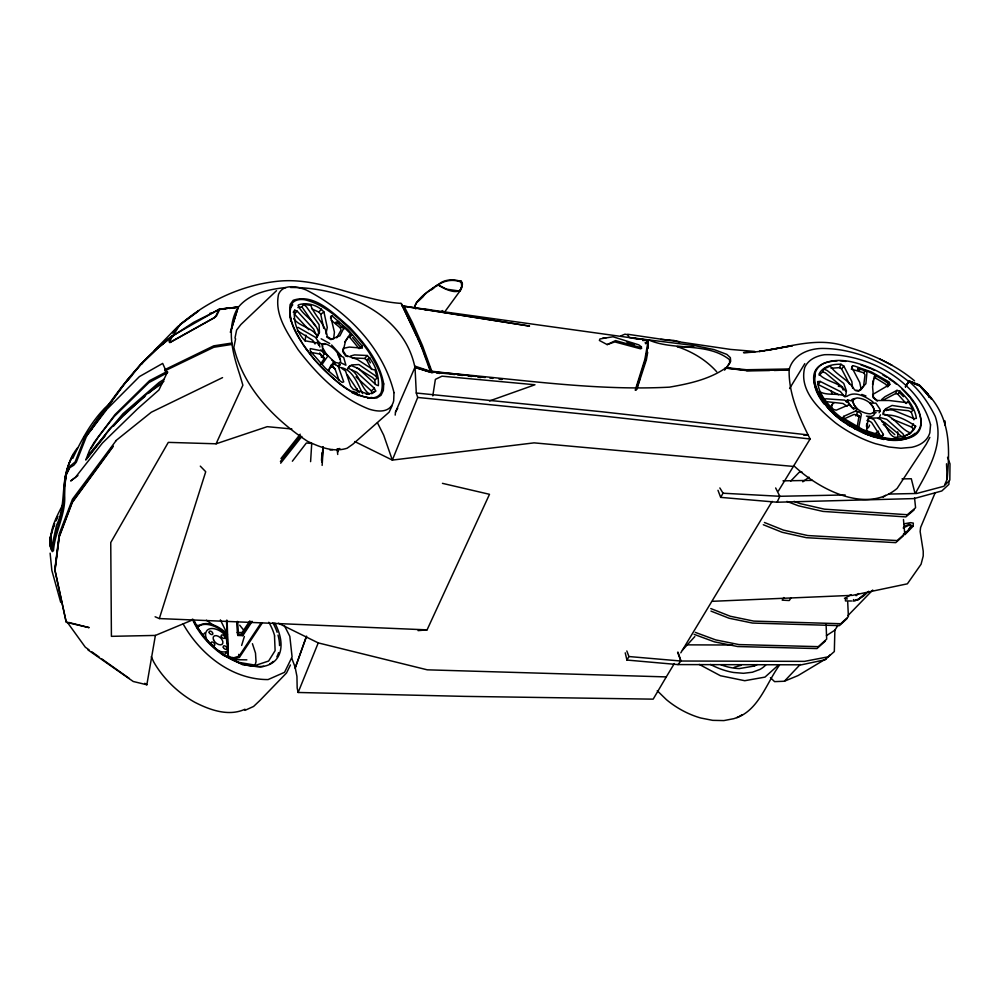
<?xml version="1.0" encoding="UTF-8"?>
<svg xmlns="http://www.w3.org/2000/svg" width="1000" height="1000" viewBox="0 0 1000 1000"><rect width="100%" height="100%" fill="white"/><g stroke="black" fill="none" stroke-linecap="round" stroke-linejoin="round"><path stroke-width="1.5" d="M852.625 388.288L851.838 381.5L843.838 366.087L840.95 364.25C832.85 363.988 822.925 366.138 819.025 374.062C826.175 382.2 839.762 381.962 845.888 391.438M317.538 342.475L317.55 341.025L322.312 344.862L322.413 347.088M837.938 625.337L834.875 630.163L834.325 651.55L828.35 656.8L804.525 661.363L680.913 661.025L628.938 656.538L626.825 650.962M944.825 484.387L947.175 479.212C950.025 446.438 950.537 417.537 926.438 392.575M948.975 481.45L948.888 484.387L941.812 490.962L914.062 498.587L777.113 502.225L720.662 497.375L717.987 490.288M77.613 447.75C66.7 461.062 64.837 479.113 64.662 495.688C65.675 514.712 54.95 531.838 53.475 550.662L52.287 551.65L51.225 549.562L50.562 537.562L52.362 530.212M310.6 461.637L311.725 443.462L306.363 443L292.362 461.213M321.5 460.45L321.975 452.8M321.95 462.188L322.9 446.912M322.137 465.4L323.288 447.088M904.825 534.775L913.088 526.237L913.325 523.112L910.6 522.663L903.763 523.875M866.462 426.475L866.75 423.512M395.2 415.112L395.5 412.075L415.012 367.137L431.35 371.9L454.862 374.562M55.05 567.762L59.25 533.888L72.463 499.212L116.1 440.637M305.1 340.95L305.863 335.112M641.75 348.188L640.65 348.837L614.825 341.912L607.163 344.588L599.388 340.45L599.9 338.95L612.962 336.763L638.737 344.837L641.538 346.95L640.438 347.463L615.513 340.6L607.163 344.588M883.138 414.688L883.538 411.737L885.4 409.475L892.975 410.087L913.988 418.612L916.388 418.387C914.938 407.562 907.562 398.55 899.975 391.175L896.975 390.363L885.025 396.675L881.8 399.387M289.975 312.275L290.413 309.3M432.788 395.9L435.375 379.363L442 376.175L534.963 384.762L489.462 400.962M859.525 368.35L857.45 369.35L858.612 370.163L860.238 368.862L858.088 368.725M87.875 649.825L133.225 681.488L146.85 684.762L155.387 635.425L193.425 619.575M884.7 415.087C895.688 414.113 907.062 420.363 915.638 426.2L909.862 433.913M647.688 352.362L646.4 359.738L636.788 389.288M857.15 426.912L858.913 416.875L857.113 414.75L855.725 415.65L855.725 414.775L854.013 414.438L842.312 419.7L843.625 416.4L855.275 411.163L857.712 412.125L855.725 415.65M648.162 345.037L645.475 359.85L636.075 389.412M872.537 384.288L873.325 380.1M815.312 374.525C811.812 385.1 817.837 395.8 824.075 404.038M234.975 338.113L236.625 330.012L240.912 324.5L276.512 290.688M235.6 338.812L233.863 347.375C243.463 387.525 274 419.125 307.575 441.337C320.188 447.137 333.212 452.663 347.125 448.225L352.775 444.275L389.1 412.188L392 406.012M823.5 402.388L824.062 399.85L821.312 395.637M858.612 370.163L860.238 368.862M915.638 426.2C912.575 434.562 902.6 437.388 894.488 437.275C886.4 433.7 886.75 421.125 878.062 418.413M254.825 665.938L256.025 661.712L255.5 653.075L252.425 643.7M414.775 306.575L416.438 302.488L426.538 292.875L437.875 284.713C443.825 289.1 462.688 297.913 461.788 284.175L461.275 281.525C454.875 279.325 447.587 279.113 441.463 282.3C431.763 289.025 419.8 295.375 414.637 306.363L415.825 308.938M241.65 645.425L244.363 636.487M867.6 421.05L869.438 417.438L873.925 419.663L883.413 434.45L880.263 438.35L881.025 437.287L871.6 422.45L868.737 420.688L867.6 421.05L868.012 419.7L867.038 420.55M89.963 431.213L122.137 386.788L140.925 364.412L158.375 347.625L172.938 335.562L219.375 309.1L238.212 307.1L230.413 332.362L238.125 307.438C249.488 293.387 268.75 289.262 285.912 287.55M320.387 364.35L324.487 358.15L323.113 356.375L321.4 356.987L321.725 355.938L320.387 354.15L310.538 352.275M155.113 616.775L159.325 618.562L205.725 471.725L200.3 466.138M635.212 390.188L644.85 359.412L647.475 344.7L646.575 339.85L648.15 340.012L647.237 340.175M636.213 390.125L639.938 378.675M325.938 333.938L327.262 327.5L323.95 311.975C318.175 305.287 307.288 301.988 298.762 304.775L298.087 305.375C302.75 315.988 316.337 320.95 318.688 332.925L316.413 337.65M819.15 375.312L822.788 371.775L823.713 369.038L830.3 366.062C836.65 375.375 848.9 379.837 854.663 390.05L859.075 390.613L865.875 383.75L866.938 372.725L865.337 370.35L863.737 372.8L865 374.8L863.575 386.287L860.962 389.688M820.625 397.95L818.637 393.625L819.438 391.525C827.275 396.238 837.45 392.375 845.562 396.413L846.425 390.913L843.75 383.413L827.025 370.412L823.713 369.038M105.612 409L104.663 408.913L105.85 409.038L86.725 435.75L76.312 462.175L73.775 465.213L69.812 467.65L65.175 476.75L70.138 466.075L75.113 461.987L85.113 436.613L104.663 408.913L110.475 403.963M666.275 676.912L653.175 699.15L464.05 696.363L298.137 692.475L318.238 642.9L427.275 669.825L666.275 676.912L674.338 663.538M415.012 367.137L416.287 393.013L417.713 397.45L392.337 460.087L354.712 441.538M52.713 528.75L54.363 524.763M56 520.775L57.65 516.788M883.725 399.85L895.65 393.562L896.975 390.363M935.013 493.1L920.612 527.475L920.138 531.512L923.225 551.188L923.225 556L921.075 564.237L907.375 583.825L852.55 595.337L712.537 601.3M831.05 368.263L839.525 367.625L840.95 364.25M879.475 417.175L880.487 414.812M54.65 523.45L50.475 536.487L50.875 548.162L51.913 549.875C55.338 534.175 60.7 518.35 63.788 502.388C63.513 485.8 65.075 468.762 73.45 454.075M55.875 520.588L57.713 516.287M851.712 367.962L852.675 365.725L854.575 366.062L871.325 371.912L887.613 381.087L889.362 382.413L889.812 384.438L887.575 386.912L885.625 384.212L877.288 379.1L875.225 378.05L873.587 378.7M875.225 378.05L876.375 375.387L865.337 370.35M72.763 458.387C82.413 437.863 93.95 416.512 111.562 401.987M72.35 457.275C59.262 478.013 67.287 503.65 56.525 525.237L52 545.962L51.312 544.862C48.663 529.875 57.025 516.388 63.3 503.45M155.387 635.425L111.412 636.337L110.75 542.537L168.3 442.375L216.075 443.8L242.875 385.213L239.775 374.738C232.712 353.35 225.637 327.837 238.212 307.1L219.1 309.312L215.787 316.2L214.137 317.738L170.637 341.975L169.862 341.125L172.725 335.487L158.15 347.6L140.7 364.387L126.613 381.262M777.113 502.225L779.837 496.287L775.65 487.962M418.062 630.625L427.075 629.862L489.5 494.312L442.45 483.35M290.425 664.987L286.525 672.975L260.075 700.3L253.575 706.462L244.925 710.375M842.688 421.287L844.025 418.562L843.625 416.4M315.863 334.175L313.7 329.137L297.238 311.188L294.725 310.163C293.038 320.788 297.362 333.45 305.15 340.825L317.488 342.987L318.812 345.325M844.987 396.975L840.375 391.55L820.163 381.413L817.638 381.587C818.325 392.55 825.675 401.825 833.125 409.338L831.762 412.062L834.025 412.713M60.85 509.925L62.737 506.225M459.65 291.375L461.712 286.525L461.275 281.525M328.438 370.275L331.25 364.85L332.137 365.325L331.25 366.775L332.512 366.65L334.963 368.65L338.888 379.925M915.837 492.562C928.662 469.575 944.5 443.575 935.238 416.362C928.65 403.237 920.275 390.812 908.875 381.375L905.525 386.625M724.675 369.975L725.738 367.962L746.612 370.337L789.125 369.663C788.587 394.275 799.3 417.413 810.113 438.988L778.425 490.95M929.85 437.388L926.237 444.225L897.113 488.425C866.1 514.525 818.6 489.05 793.675 465.575M338.562 323.237L338.475 321.538L335.7 322.3L335.737 323.35L338.562 323.237L335.737 323.35M328.65 370.65L333.575 361.763L335.2 364.762M779.438 665.212C766.425 683.075 759.125 709.237 736.912 717.688M347.688 368.925L348.8 366.938L351.312 365.6L358.625 368.663L376.05 384.812L378.375 385.688C379.062 375.05 374.85 362.975 367.225 355.5L354.575 354.9L350.6 356M105.225 410.112L127.812 379.4M336.712 337.812L341.062 330.037L340.363 327.95L331.112 320.087M820.163 381.413L818.363 384.637L838.575 394.712M830.362 654.638L825.312 659.712L801.45 664.812L677.962 664.587L626.925 660.05L628.938 656.538M720.662 497.375L723.05 493.225L719.85 487.95M789.587 388.537L804.812 363.625M867.212 434.575L868.325 432.65L866.65 430.087L868.3 417.3L869.237 416.512L872.688 418.125L881.087 417.837L886.712 419.325L903.05 433.888L904.325 436.4L910.662 433.013C900.113 429.212 894.575 416.575 883.337 414.012L883.713 411.112L885.612 408.787L892.1 405.45L909.875 408.162L913.175 409.762L911.275 412.088L913.925 419.8M395.5 412.075L397.713 408.325M724.825 369.637L726 367.638L746.45 369.738L789.388 368.988L789.163 369.975L746.925 370.65L725.138 368.025L726 367.638M91.062 448.35L98.488 436.688L114.3 416.413L148.887 382.6L167.675 372.562M913.05 428.725L911.562 427.062L913.462 423.888M680.8 652.837L772.15 501.362M846.25 401.938L847.487 399.925L852.812 401.175L853.988 404.888L857.2 408.837L856.1 410.613M90.087 431.3L95.625 422.287L105.812 409.35M90.275 430.962L95.625 422.287M158.375 347.625L172.825 335.975L179.587 325.262L172.688 333.062M879.1 412.762L880.35 410.763L879.875 409.1L875.888 403.137L869.862 403.125L873.088 407.05L874.3 410.763L880.35 410.763M908.787 381.625L905.45 386.887L908.787 381.625C885.337 362.562 855.175 349.087 824.587 348.475C809.837 347.85 792.987 354.3 789.038 369.913L774.237 370.475M783.863 597.525L782.175 600.15L789.287 600.525L790.975 597.9M237.025 621.512L237.838 635.45L242.775 635.638L242.087 632.587L249.788 620.925M251 621.388L242.425 634.35L237.488 634.163L237.35 621.712M242.775 635.638L252.213 621.362M261.163 622.812L239.037 656.15L232.862 658.088L227.938 655.8L226.838 620.575M226.55 620.337L227.6 654.038L228.263 657.087L233.2 659.375L239.387 657.438L262.387 622.812M344.862 341.912L348.088 337.075L349.8 337.4L359.1 348.65L362.238 346.213L348.075 329.712L332.125 315.963L330.637 316.337L334.425 332.113L333.65 338.875L330.737 339.575L326.675 336.95M293.25 312.325L294.725 310.163M322.2 364.212L327.812 356.05L326.475 354.175L323.1 352.713M290.625 307.8L292.762 304.775M238.263 307.025L219.762 309.288L216.425 316.087L214.225 317.838L169.875 342.638L169.088 341.775L171.562 336.362C145.175 356.175 124.438 382.025 105.575 408.825L105.775 409.175M895.65 393.562L897.812 394.2L899.975 391.175M297.85 307.587L301.887 306.863L303.738 304.3L310.763 305.387C314.837 316.262 325.675 324.363 327.275 336.525L331.325 339.15L339.875 335.838L343.663 328.462L342.8 325.962L340.363 327.95M371.825 393.7L375.688 391.037L374.325 388.2L356.712 372.163L351.675 369.975M887.175 385.438L889.362 382.413M852.675 365.725L851.675 367.1L859.737 382.463L861.15 389.312L858.65 391.05L855.7 390.688M112.975 446.112L72.225 501.987L59.225 536.35L54.938 570.037L66.1 621.675M113.238 446.438L72.287 502.463L59.275 536.825L54.988 570.513L66.25 622.3L89.162 627.638L68.612 622.425M88.287 455.05L123.012 413.663L159.075 382.438L164.3 379.188M444.263 312.538L461.225 289.275L462.45 284L461.238 281.05L459.175 280.812M85.787 460.087L110.213 428.125L147.25 393.625L162.488 383.263M280.963 458.537L300.2 434.2M280.413 461.512L300.637 435.95M375.688 391.037L371.225 393.425L366.912 393.675L353.175 389.175L350.625 386.15L345.538 370.988L342.125 368.65M280.675 463.212L301.875 436.45M849.6 384.263L841.587 368.913L843.838 366.087M140.925 364.412L142.525 363.425M330.438 318.012L332.125 315.963M352.175 357.9L364.775 358.462L367.225 355.5M174.913 330.7L178.9 325.925M677.962 664.587L680.913 661.025L678.075 652.175M865.65 593.538L858.312 599.6L852.975 601.025M881.025 437.287L883.413 434.45M126.762 381.275L132.438 374.975M865.8 593.138L857.588 600M349.8 337.4L351.825 335.05L342.8 325.962M105.475 435.475L86.062 459.288L89.488 450.425L94.125 442.425L114.987 414.625L149.525 380.65L166.625 371.75M113.637 426.05L122.825 415.45L144.925 396.425M312.05 308.975L318.85 312.1L321.5 309.062M726.05 368.512L729.725 363.225L729.513 359.65C706.988 341.938 674.463 351 649.038 340.112L648.312 339.938M682.412 650.163L694.837 636.562M855.163 429.087L858.9 426.55L861.388 414.175L859.488 412.1L855.95 411M154.338 350.5L178.062 326.25M770.438 677.663L774.587 681.637L784.375 681.237L800.225 664.488M790.713 481.087L799.188 472.287L802.288 472.25M847.938 615.6L872.725 590.05M331.25 366.775L334.3 363.738L338.25 366.413L343.738 381.863L342.188 382.4L340.425 381.2L325.325 368.162L311.625 352.6L310.25 350.65L310.262 348.6L322.8 351.075L324.525 354.038L321.4 356.987M297.238 311.188L294.312 314.012L308.762 329.7M417.962 301.562L423.537 296.25M372.312 393.013L371.388 390.938L374.325 388.2M847.1 618.525L839.438 625.638L752.487 623.062L729.05 618.225L710.975 611.1M868.737 591.275L863.85 595.788L858.637 599.163L855.825 599.888M777.6 665.775L764.975 677.113L744.75 680.713L720.438 675.725L699.25 664.425M903.337 535.85L895.75 542.65L806.4 537.688L782.138 532.275L763.3 524.725M825.387 641.038L816.988 648.562L737.663 646.538L714.463 641.862L694.1 634.35M913.175 409.762L908.238 401.6L906.1 403.5L897.812 394.2M148.412 393.425L158.875 384.425L163.9 381.35M914.112 509.925L905.85 516.912L823 511.413L798.475 505.812L786.9 501.4M883.188 497.2L885.438 495.337M904.825 533.212L907.875 530.7L911.1 525.95L910.662 524.625L908.913 524.4L903.925 526.712M856.1 595.712L858.725 593.562M846.637 396.538C854.737 390.375 865.95 396.812 872.975 401.962M115.638 440.85L151.325 412.212L222.562 377.612M364.775 358.462L366.788 360.238L369.913 357.75M914.912 433.3C907.638 440.662 896.488 441.25 886.825 439.787M338.375 365.925L340.288 364.45M802.788 481.825L808.988 477.175M77.95 475.525L70.65 480.962L75.388 477.388L102.387 443.088L137.825 408.587L158.95 389.95L166.962 373.038L162.675 363.413L139.412 376.6L106.975 409.175L86.438 436.075L84 436.712M179.988 324.438L198.713 310.812L179.6 325.138C207.075 301.2 241.688 284.962 278.012 281.225C320.662 276.825 358.963 300.487 400.8 303.387M431.5 289.762L433.812 288.113M436.125 286.462C442.925 280.562 452.7 278.663 461.1 282.125M323.75 328.3L320.725 314.225L323.95 311.975M726.625 368.237L725.975 368.413L730.675 361.3L730.35 357.638L726.875 354.412L714.137 349.6L695 345.65L629.25 337.463L627.413 334.625L624.925 334.188L620.938 335.85M375.213 384.05L374.787 379.825L377.425 378.1L374.888 369.725L373.062 369.688L357.425 359.487L346.112 355.45L343.15 350.975L345.45 341.4L349.738 334.6L351.825 335.05M172.825 335.975L193.512 322.4L219.037 309.55L224.913 308.9M826.438 635.65L834.875 630.163M441.675 311.262L442.775 310.55M850.987 594.612L845.438 598.125L845.462 600.938L851.612 600.988M908.238 401.6L906.55 402.638L889.163 400.5L877.475 400.5L875.337 398.988L873.45 397.15L872.6 386.812L874.35 376.1L876.375 375.387M826.275 658.65L798.1 675.55L784.375 681.237M903.375 534.125L908.075 530.725L910.85 526.65L910.462 525.462L908.775 525.3L903.15 527.975M725.738 367.962C709.137 379.45 689.038 383.75 669.463 387.15C589.938 391.3 510.538 377.725 431.35 371.9L421.475 345.725L408.088 316.45M824.062 399.85L825.938 398.8L844.613 400.125L848.713 403.05L853.812 409.5M85.113 436.613L86.725 435.75M889.812 384.438L872.65 394.538L873.15 397.65L877.25 401.037M645.438 343.713L648.188 342.312L647.575 340.062L647.85 348.275L648.188 342.312L645.138 342.625M165.087 370.737L213.837 347.262L231.938 344.412L231.812 343.062L213.725 345.85L164.737 369.7L165.087 370.737L167.625 371.8M678.938 342.038L679.562 341.737L673.612 340.4L660.812 339.387M244.975 709.25C228.538 716.787 209.662 709.938 194.587 702.163A68.8 41.45 41.6 0 1 153.7 661.925L151.275 656.675M886.15 410.65L890.675 408.8L908.475 410.737L911.275 412.088M216.075 443.8L267.213 426.675L291.837 428.975M857.788 370.213L860.088 369.738M734.137 667.337L741.05 665.3M209.838 313.337L212.812 312.762M424.462 309.513L429.513 309.637M754.475 665.987L739.3 668.587A47.675 29.638 31.9 0 1 721.062 664.837M329.988 450.025L332.8 449.6M337.025 448.963L339.837 448.537M897.75 438.587L890.45 439.613L869.9 435.112L848.625 424.712A55.925 28.075 30.2 0 1 816.175 387.1M902.125 437.962L905.05 437.55M763.913 350.838L759.287 351.475L792.4 345.712L766.988 350.412M367.65 397.938L372.025 397.45M229.312 308.412L235.188 307.762M648.05 340.2L642.638 339.613M754.9 351.875L743.525 352.612C778.075 352.375 812.15 334.312 846.462 346.65C870.962 353.787 894.825 364.363 914.538 380.85M366.225 394.288L369.288 394.087C360.3 387.488 359.338 372.025 348.137 368.288L349.25 366.3L351.825 364.913L358.913 364.562L374.762 375.325L377.425 378.1M642.7 340.525L645.75 340.35M837.075 360.838C788.1 363.263 827.4 416.962 851.275 426.062C872.3 443.137 941.062 452.075 915.525 405.087M803.662 435.05L807.925 434.9L601.75 411.75L416.287 393.013M603.05 337.825L606.062 337.762M845.15 494.95L779.837 496.287L723.05 493.225M888.688 494.062L916.675 493.488L943.863 486.287L949.825 480.1L950 463.888L947.537 457.3M782.987 480.85L812.362 480.363M902.025 478.9L911.3 478.75L914.788 492.525M290.55 287.488C341.438 287.025 403.812 312.413 414.913 367.312L430.462 372.238M746.462 370.575L769.613 370.487M686.5 644.85L732.8 645.025M693.75 346.775L677.062 346.6C692.087 351.6 706.087 359.9 716.7 371.763M855.713 600.575L853.988 600.562L853.5 599.55M233.675 659.688L246.863 659.85M196.513 625.312L199.55 625.413M237.15 632.413L242.087 632.587M873.15 412.525L876.125 412.638M159.325 618.562L427.075 629.862M754.737 351.438L730.7 349.438L627.75 334.275M793.213 466.413L534.087 442.863L392.337 460.087L383.675 435.138L377.475 422.825M417.713 397.45L603.6 416.075L810.113 438.988M825.113 401.5L843 403.488L847.113 406.325M436.863 373.088L439.95 373.438M457.5 374.913L462.512 375.438M468.275 376.15L471.688 376.5M477.812 377.212L480.863 377.562M866.45 416.125L870.1 416.55A13.438 6.787 30.3 0 0 874.8 412.488M476.05 376.438L431.625 371.2L431.912 371.9M479.113 376.8L485.25 377.512M489.837 378.062L492.9 378.425M499.038 379.137L502.1 379.5M459.487 291.05L446.413 289.137L437.875 284.713M840.062 360.675L845.788 361.438M631.825 338.1L639.55 339.175M851.237 369.087L863.737 372.8M403 305.975L529.538 326.087L402.137 305.988L647.212 340.062L647.925 343.8M339.312 367.375C352.537 368.363 357.475 383.675 362.562 393.587M882.425 435.988L862.913 429.65L844.025 418.562M432.212 372.55L432.938 372.688M321.7 343.663L325.288 344.412M857.2 408.837L851.85 407.587L848.863 403.663L847.487 399.925M844.438 598.225L847.375 598.913M883.95 439.5L873.062 436.75L863.263 432.887M833.125 409.338L836.275 410.175L848.075 405.1L849.85 405.513M881.9 421.7L884.688 422.463L901.062 436.075M910.113 525.4L913.088 526.237M347.738 356.587L345.637 355.988L342.688 351.512L343.188 348.387L349.375 347.062L362.312 348.15L362.238 346.213M321.15 338.8L329.712 343.45M626.925 342.212L634.35 344.5M879.538 358.875L892.062 365.275M913.938 383.512L920.05 386.112M695.3 632.375L715.675 639.888L738.888 644.575L818.275 646.65L826.675 639.138L826.1 624.587M861.812 394.425L865.95 395.975M856.45 415.363L859.237 416.413M794.075 501.337L799.875 503.537L824.412 509.162L907.325 514.725L915.588 507.75L914.538 497.775M908.875 381.375L919.725 385.538L931.675 399.212L920.688 386.9M860.825 364.837L870.45 368.562M352.788 391.337L357.05 393M710.788 608.562L730.275 616.25L753.725 621.1L840.725 623.725L848.4 616.625L847.712 602.137M868.325 432.65L856.737 427.375M764.425 522.487L783.475 530.112L807.763 535.55L897.163 540.562L904.75 533.775L903.462 519.487M891.938 418.988L911.562 427.062M822.788 371.775L825.55 372.962L841.5 386.362L843.175 390.075M351.812 392.562L358.9 395.7M340.112 362.475L345.9 365.2L343.663 357.375L337.887 354.65L339.913 359.125M278.375 623.237L318.238 642.9M856.363 429.5L848.288 424.95M857.013 414.712L859.25 415.925M298.025 327.362L315.587 337.425L318.562 342.163L319.913 347.013M356.425 367.6L372.575 377.537L374.787 379.825M848.012 424.9L850.5 426.438M839.525 367.625L841.587 368.913M297.488 330.763L312.838 340.412L315.038 344M331.825 360.012L335.8 362.562L338.938 363.188L340.637 361.925C340.075 353.438 332.375 345.438 324.25 343.537L322.5 344.75L322.6 347.738L326.938 355.1M844.45 422.375L833.8 414M144.75 683.288L146.85 684.762M89.075 649.862L85.3 647.188L67.15 622.062M91.587 651.663L99.138 657.025M101.65 658.812L129.325 678.487M206.4 620.225L212.65 624.725M332.25 366.188L334.188 367.625M320.9 349.837L324.475 352.725L322.463 348.2M883.162 424.325L894.788 434.625M337.238 322.688L344.162 328.875M331.65 345.012L341.138 355.613M324.288 359.212L319.975 353.5M331.9 366.087L335.163 369.038M355.988 376.85L371.388 390.938M303.738 304.3L306.562 307L319.088 324.65L319.438 332.512L317.1 337.238L317.162 336.112C312.188 327.312 299.662 326.75 293.712 318.75M301.887 306.863L315.062 325.737M657.25 690.725L666.413 699.65A62.425 40.1 32.2 0 0 700.775 718.012L712.7 720.35L723.863 720.588L733.888 718.662A62.438 40.125 32.2 0 0 742.2 714.675M920.825 387.113L927.837 394.438M326.475 354.175L334.513 362.2M869.438 417.438L870.3 418.35M901.988 388.913L909.65 396.975M324.575 359.263L319.637 353.062M318.85 312.1L320.725 314.225M827.425 407.362L830.25 410.737M401.087 303.312L416.85 336.112M352.525 337.537L360 346.625M239.688 625.2L244.275 630.837M920.462 386.375L919.237 384.825L908.312 380.613L920.337 385.962L928.15 394.175L928.775 397.188M910.487 398.137L914.688 403.925M306.012 348.475L307.688 350.925M183.175 624.025C200.4 654.45 231.887 679.688 268.087 679.575L284.562 672.3L292.087 656.925L289.825 636.325L284.462 625.788M227.413 639.338L225.725 636.85L227.625 644.062M347.312 374.812L359.25 392.713M366.788 360.238L371.525 369.425M302.1 342.938C295.587 331.4 286.05 317.038 292.05 303.5A65.625 24.4 47.3 0 1 304.913 299.788C322.337 303.863 336.35 316.112 349.025 328.125A65.713 24.45 47.3 0 1 368.975 352.375C375.95 364.237 385.4 378.2 381.163 392.575A65.638 24.388 47.3 0 1 369.637 397.912C351.525 394.963 337.163 382.1 324.137 370.075A65.55 24.325 47.3 0 1 302.85 344.188M368.15 358.925L370.363 362.812M401.55 303.875L404.275 308.875M403.888 305.9L412.325 322.438L422.45 345.55L432.15 372.2L430.513 371.788L420.838 345.2L402.262 305.6M220.362 619.862L227.463 634.35A23.812 14.112 41.7 0 0 197.725 627.075M819.438 391.525L820.688 394.263M418.137 338.95L422.4 348.837M817.987 392.1L818.637 393.625M858.875 368.913L859.212 369.787M677.588 652.362L680.913 661.025M424.5 354.4L425.562 357.175M428.2 364.125L430.838 371.075M291.9 658.6L295.3 667.613L306.55 636.138L295.25 667.825L296.938 676.388L297.175 688L298.137 692.475M60.725 602.413L51.863 570.513L50.113 553.15M295.062 667.525L295.325 668.525M625.237 652.85L626.925 660.05M238.7 654.388L239.387 657.438M232.763 657.337L233.2 659.375M878.288 431.05L879.163 435.588M831.388 391.213L831.862 394.1M289.962 315.287L290.825 321.375M337.163 449.875L337.75 454.475M337.825 448.675L338.2 451.737M337.55 321.775L337.612 322.875M946.513 463.787L947.175 479.212M274.513 636L275.113 650.638L268.625 661.025L255.9 665.263L239.05 662.4A50.712 29.413 41.8 0 1 194.45 621.125M227.138 620.325L228.263 657.087M50.113 546.862L50.188 537.025L50.275 546M237.675 621.438L237.838 635.45M339.087 366.637A2.562 0.963 47.4 0 1 338.15 366.05M339.113 364.363A2.562 0.963 47.4 0 1 339.8 365.4M357.137 388.85A48.438 18.538 47.2 0 1 357.337 391.6M831.2 406.362A26.6 13.587 30.3 0 1 834.163 402.65M838.312 386.287A46.887 23.925 30.3 0 1 842.65 386.962M897.688 431.775A46.887 23.925 30.3 0 1 897.75 435.962M869.5 425.075A16.413 8.387 30.3 0 1 866.9 428.587M843.35 419.85A16.413 8.387 30.3 0 1 841.888 417.912M877.5 431.962A26.625 13.575 30.3 0 1 872.738 434.4M832 410.025A26.625 13.575 30.3 0 1 833.275 402.762M859.925 416.712A16.488 8.338 30.2 0 1 856.112 414.663M851.712 399.738A13.438 6.787 30.3 0 1 855.2 398.525M858.125 368.45A55.925 28.075 30.2 0 1 865.562 371.062M875.512 375.625A55.925 28.075 30.2 0 1 888.562 383.612M899.225 392.362A55.925 28.075 30.2 0 1 903.487 396.688M871.825 369.1A60.025 28.75 30.4 0 1 874.562 370.4M882.638 374.762A60.025 28.75 30.4 0 1 886.562 377.175M889.125 378.85A60.025 28.75 30.4 0 1 892.85 381.475M894.05 382.362A60.025 28.75 30.4 0 1 896.413 384.188M226.762 652.138A14.688 8.713 41.7 0 1 223.05 654.825M203.562 634.388A14.688 8.713 41.7 0 1 205.113 632.725M197.037 627.837A23.8 14.125 41.7 0 1 226.775 635.087M228.113 650.788A14.7 8.688 41.7 0 1 216.812 649.975M207.725 641.388A14.7 8.688 41.7 0 1 210.113 628.713A14.7 8.688 41.7 0 1 226.825 637.05M268.812 622.263A50.712 29.413 41.8 0 1 274.637 635.887M274.875 623.062A54.688 31.637 41.8 0 1 279.337 654.212A54.8 31.713 41.8 0 1 263.562 666.35C234.688 668.737 208.988 647.2 195.138 623.538A54.7 31.65 41.8 0 1 193.162 619.513M192.387 619.087A54.262 31.425 41.8 0 0 193.738 622.1A54.162 31.363 41.8 0 0 223.463 655.35L242.812 664.788L260.438 666.912A54.162 31.375 41.8 0 0 263.738 666.312M273.25 661.413A54.162 31.375 41.8 0 1 269.688 664.013M278.575 652.625A54.162 31.375 41.8 0 1 276.837 656.838M272.9 622.837A54.262 31.438 41.8 0 1 277.137 632.3M278.012 635.112A54.262 31.438 41.8 0 1 279.538 645.562M765.738 665.025A53.925 33.525 31.8 0 1 759.912 669.438L752.375 672.237L743.487 673.3L733.688 672.5A53.762 33.425 31.9 0 1 710.45 664.45M757.1 664.562A47.675 29.638 31.9 0 1 754.45 665.95M50.45 538.625L50.287 544.087L50.45 538.625M393.988 392.612L393.688 400.7A80.412 29.887 47.3 0 1 368.862 409.038C339.663 397.575 316.875 374.275 298.15 349.775C287.787 333.525 274.188 314.775 278.538 294.438A80.412 29.887 47.3 0 1 306.3 290.025C346.775 310.663 382.938 347.688 393.988 392.612M814.788 374.725C813.112 390.863 825.638 404.012 836.737 414A57.625 28.875 30.2 0 0 863.325 430.725C878.413 437.038 896.338 442.8 912.2 435.8A57.6 28.837 30.2 0 0 920.975 423.062C921.263 407.025 908.988 394.35 897.7 384.525A57.538 28.788 30.2 0 0 872.312 368.75C857.6 362.512 840.45 357.125 824.75 362.925A57.562 28.825 30.2 0 0 814.788 374.725M383.725 383.95L383.338 390.5L381.025 395.275L376.8 397.975C350.988 399.575 331.388 376.725 314.713 359.95C302.75 344.113 286.95 325.725 290.15 304.488L293.188 300.3C314.975 292.787 334.363 314.525 349.6 327.225C364.613 343.387 379.7 361.637 383.725 383.95M930.55 424.825L929.85 432.738A71.737 35.962 30.2 0 1 911.6 447.312L900.9 448.25L888.675 446.987L875.325 443.65A71.725 35.938 30.2 0 1 835.462 422.837C819.412 409.675 798.713 390.538 804.737 367.55A71.775 35.987 30.2 0 1 824.488 354.712C867.613 353.125 919.075 381.312 930.55 424.825M65.6 477.5L64.737 485.9L65.713 476.788L65.6 477.5M874.4 410.3L873.3 412.775L870.25 413.862C862.913 413.5 854.513 409.075 852.825 401.438L853.975 399L857.05 397.95C864.35 398.35 872.65 402.738 874.4 410.3M431.662 372.6L415.262 367.55L415.05 366.188L431.262 371.587L431.662 372.6M944.825 425.262L944.625 420.637L944.825 425.275M211.238 643.65A2.237 1.325 41.6 0 0 214.488 645.387A2.237 1.325 41.6 0 0 213.15 642.3A2.237 1.325 41.6 0 0 211.238 643.65M221.35 636.538A2.212 1.3 41.8 0 0 224.562 638.263A2.212 1.3 41.8 0 0 223.212 635.212A2.212 1.3 41.8 0 0 221.35 636.538M223.363 647.463A2.225 1.312 42 0 0 226.588 649.188A2.225 1.312 42 0 0 225.238 646.112A2.225 1.312 42 0 0 223.363 647.463M209.275 632.7A2.225 1.312 41.4 0 0 212.512 634.425A2.225 1.312 41.4 0 0 211.175 631.375A2.225 1.312 41.4 0 0 209.275 632.7M213.562 639.888A5.812 3.438 41.7 0 0 222.013 644.388A5.812 3.438 41.7 0 0 218.487 636.375A5.812 3.438 41.7 0 0 213.562 639.888"/></g></svg>
